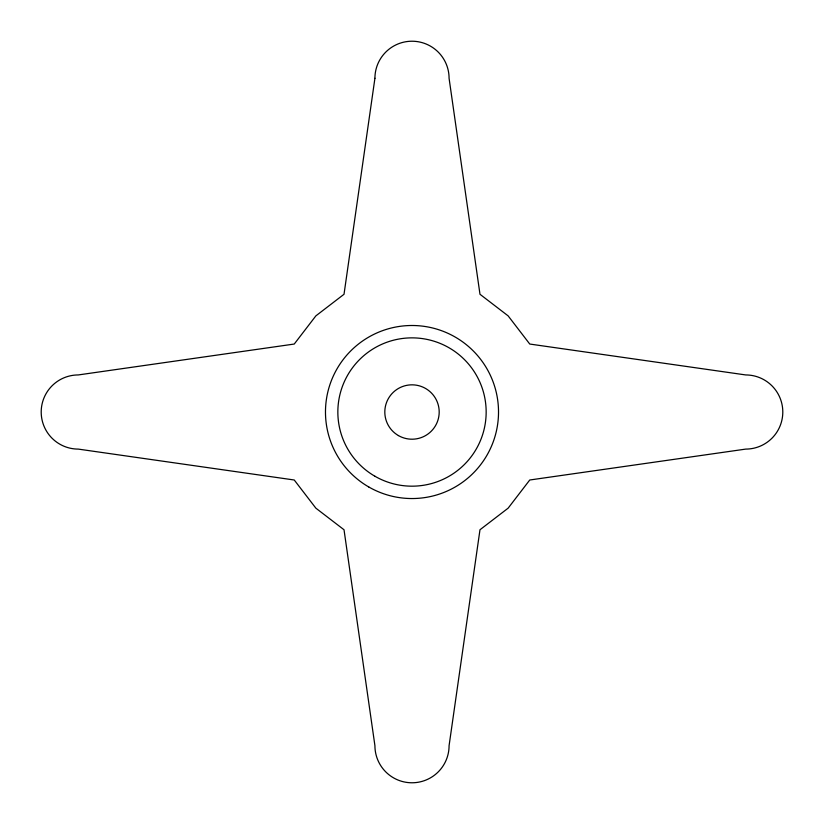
<?xml version="1.0" encoding="UTF-8"?>
<svg xmlns="http://www.w3.org/2000/svg" width="824" height="824" viewBox="0 0 824 824"><rect width="100%" height="100%" fill="white"/><g stroke="black" fill="none" stroke-linecap="round" stroke-linejoin="round"><path stroke-width="1.24" d="M374.92 78.301L344.02 294.271L315.86 315.88L294.25 344.041L78.28 374.941A37.08 37.08 0 0 0 41.2 412.021A37.08 37.08 0 0 0 78.28 449.101L294.25 480.001L315.86 508.161L344.02 529.76L374.92 745.699A37.08 37.08 0 0 0 412 782.779A37.08 37.08 0 0 0 449.08 745.699L479.98 529.76L508.14 508.161L529.75 480.001L745.72 449.101A37.08 37.08 0 0 0 782.8 412.021A37.08 37.08 0 0 0 745.72 374.941L529.75 344.041L508.14 315.88L479.98 294.271L449.08 78.301A37.08 37.08 0 0 0 412 41.221A37.08 37.08 0 0 0 374.92 78.301M398.404 435.566A27.192 27.192 0 0 0 439.192 412.021A27.192 27.192 0 0 0 398.404 388.475A27.192 27.192 0 0 0 398.404 435.566M368.74 486.953A86.52 86.52 0 0 0 498.52 412.021A86.52 86.52 0 0 0 368.74 337.088A86.52 86.52 0 0 0 368.74 486.953M374.92 476.241A74.16 74.16 0 0 0 486.16 412.021A74.16 74.16 0 0 0 374.92 347.8A74.16 74.16 0 0 0 374.92 476.241"/></g></svg>
